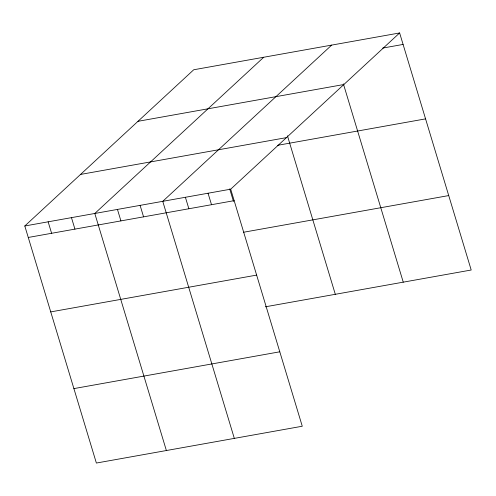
<?xml version="1.0" encoding="UTF-8"?>
<svg xmlns="http://www.w3.org/2000/svg" width="496" height="496" viewBox="0 0 496 496"><rect width="100%" height="100%" fill="white"/><g stroke="black" fill="none" stroke-linecap="round" stroke-linejoin="round"><path stroke-width="0.74" d="M399.627 32.953L230.696 189.181L302.269 426.238L96.373 463.047L24.8 225.984L193.731 69.762L399.627 32.953L471.2 270.016L265.304 306.819M263.736 57.245L94.804 213.472L166.377 450.529M331.681 45.099L162.75 201.326L234.323 438.383M382.707 48.075L403.093 44.429M137.987 121.315L343.877 84.512M80.55 174.431L286.44 137.628M277.636 145.316L425.568 118.873M24.8 225.984L230.696 189.181M28.266 237.46L234.162 200.657M243.586 232.246L448.725 195.573M50.741 311.903L256.637 275.1M73.898 388.604L279.794 351.8M343.381 83.849L403.254 282.162M287.451 135.792L335.308 294.308M229.691 188.864L233.48 201.401M208.047 193.229L211.513 204.705M185.399 197.278L188.864 208.754M140.101 205.375L143.567 216.851M117.453 209.424L120.919 220.9M71.467 217.645L74.933 229.121M48.137 221.811L51.603 233.287"/></g></svg>
